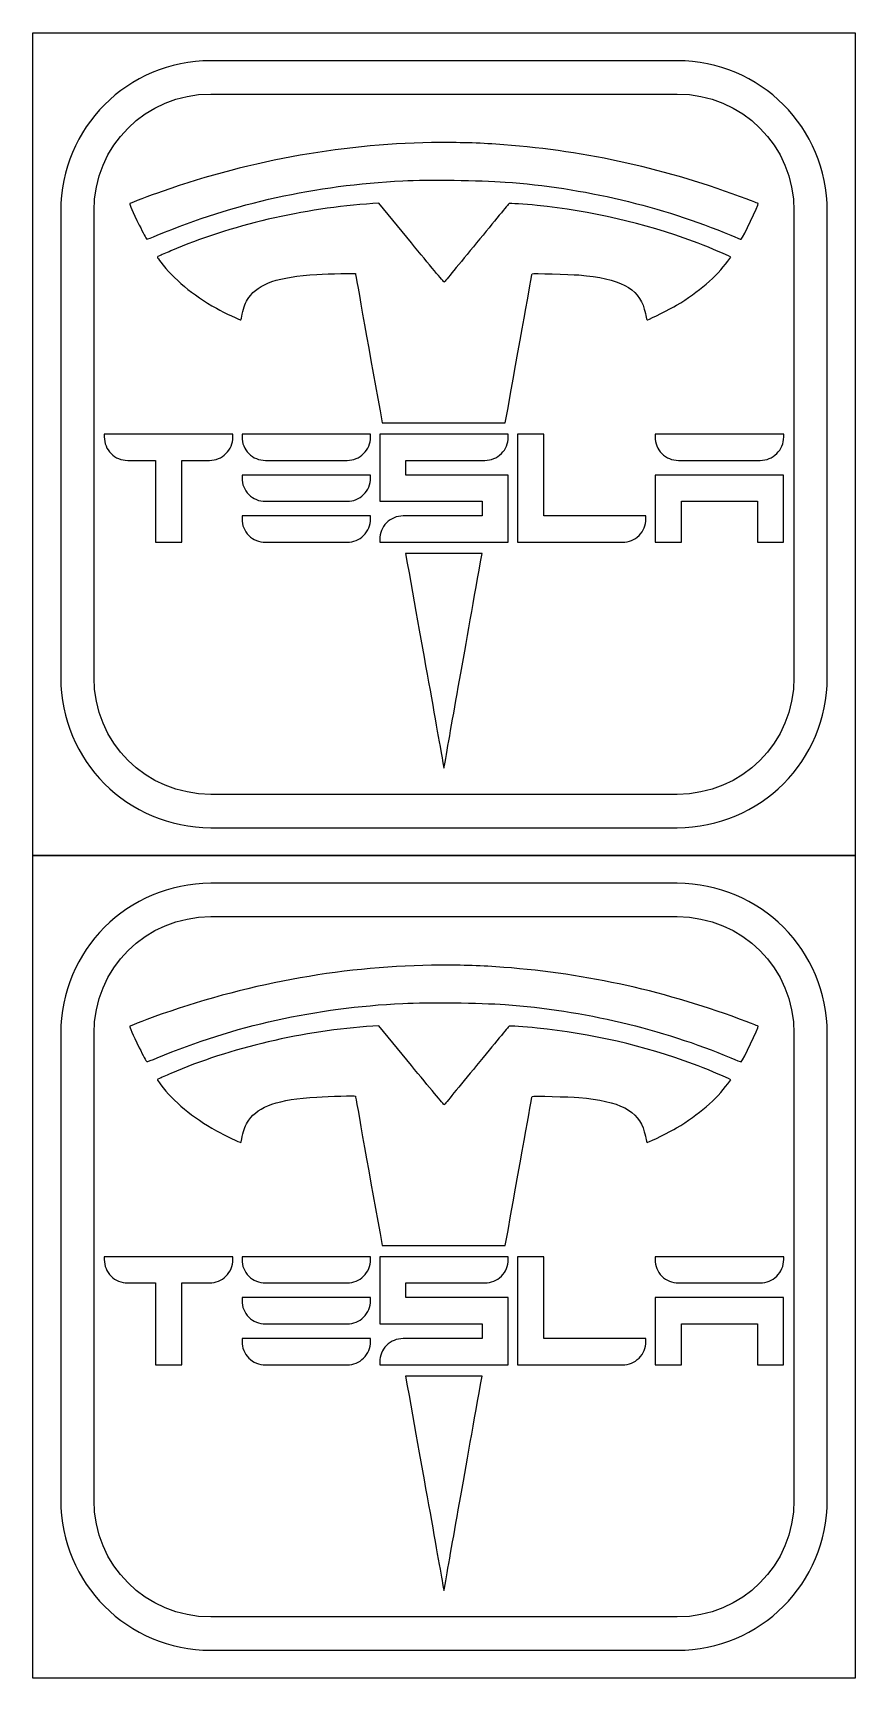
# Model space of a CAD drawing. Extents: x 5 to 145, y 10 to 290.
import ezdxf

# ---------------------------------------------------------------- set-up
doc = ezdxf.new("R2010")
doc.units = 0
doc.layers.add('Ebene_1', color=7, linetype='CONTINUOUS')

msp = doc.modelspace()

# ---------------------------------------------------------------- linework, layer by layer
at = {"layer": 'Ebene_1', "color": 7}
for points in [[(5.290988, 289.997935), (145.291268, 289.997935), (145.291268, 149.997627), (5.290988, 149.997627)], [(35.562731, 279.588686)], [(74.636013, 271.340582)], [(111.237924, 214.750318), (111.237924, 203.310241), (111.731001, 203.310241), (115.706828, 203.310241), (115.706828, 210.27857), (128.657346, 210.27857), (128.657346, 203.310241), (133.126251, 203.310241), (133.126251, 214.750318)], [(5.290988, 149.998935), (145.291268, 149.998935), (145.291268, 9.998627), (5.290988, 9.998627)], [(35.562731, 139.589686)], [(74.636013, 131.341582)], [(111.237924, 74.751318), (111.237924, 63.311241), (111.731001, 63.311241), (115.706828, 63.311241), (115.706828, 70.27957), (128.657346, 70.27957), (128.657346, 63.311241), (133.126251, 63.311241), (133.126251, 74.751318)]]:
    msp.add_lwpolyline(points, close=True, dxfattribs=at)
for points in [[(115.019525, 285.265284), (35.562731, 285.265284)], [(35.562731, 279.588686), (115.019525, 279.588686)], [(64.18788, 261.004183), (63.155325, 260.940633)], [(69.729253, 254.251357), (64.18788, 261.004183)], [(10.024742, 259.725046), (10.024742, 180.27053)], [(15.699091, 180.27053), (15.699091, 259.725046)], [(134.88315, 259.725046), (134.88315, 180.27053)], [(140.557514, 180.27053), (140.557514, 259.725046)], [(123.616529, 251.156116), (124.114104, 251.83964), (123.728249, 252.0365)], [(17.45586, 221.718662), (17.45586, 221.22557)], [(39.347162, 221.225439), (39.347162, 221.718531), (17.45586, 221.718662)], [(40.899954, 221.718662), (40.899954, 221.22557)], [(62.79127, 221.225439), (62.79127, 221.718531), (40.899954, 221.718662)], [(64.346892, 221.718662), (64.346892, 210.27857), (81.766315, 210.27857), (81.766315, 207.781989), (68.322719, 207.781989)], [(86.235219, 221.22557), (86.235219, 221.718662), (64.346892, 221.718662)], [(64.762121, 223.612273), (85.733864, 223.612273)], [(87.790986, 221.718662), (87.790986, 203.310241), (88.284063, 203.310241), (105.703486, 203.310241)], [(109.682157, 207.288897), (109.682157, 207.781989), (92.262734, 207.781989), (92.262734, 221.718662), (87.790986, 221.718662)], [(111.237924, 221.718662), (111.237924, 221.22557)], [(133.126396, 221.225439), (133.126396, 221.718531), (111.237924, 221.718662)], [(18.600716, 218.4031), (18.603617, 218.400198), (18.606519, 218.397296)], [(42.047653, 218.4031), (42.050555, 218.400198), (42.053457, 218.397296)], [(112.382779, 218.4031), (112.385681, 218.400198), (112.388583, 218.397296)], [(21.431818, 217.246768), (26.16428, 217.246768), (26.16428, 203.31011), (26.657358, 203.31011), (30.636028, 203.31011), (30.636028, 217.246768), (35.368491, 217.246768)], [(44.87877, 217.246768), (58.815443, 217.246768)], [(64.346892, 203.803318), (64.346892, 203.310241), (64.839969, 203.310241), (86.235219, 203.310241), (86.235219, 214.750318), (68.815797, 214.750318), (68.815797, 217.246899), (82.259392, 217.246899)], [(115.213896, 217.246768), (129.150569, 217.246768)], [(40.899954, 214.750318), (40.899954, 214.257241)], [(62.79127, 214.257183), (62.79127, 214.75026), (40.899954, 214.750318)], [(42.047653, 211.434771), (42.050555, 211.431869), (42.053457, 211.431869)], [(44.87877, 210.278512), (58.815443, 210.278512)], [(40.899954, 207.781989), (40.899954, 207.288897)], [(62.79127, 207.288825), (62.79127, 207.781916), (40.899954, 207.781989)], [(42.047653, 204.466428), (42.050555, 204.463526), (42.053457, 204.463526)], [(44.87877, 203.310168), (58.815443, 203.310168)], [(81.775666, 201.411275), (68.738978, 201.411275)], [(75.221122, 165.222344), (75.286268, 164.878145), (75.364181, 165.320789)], [(115.019525, 160.40689), (35.562731, 160.40689)], [(35.562731, 154.730277), (115.019525, 154.730277)], [(115.019525, 145.266284), (35.562731, 145.266284)], [(35.562731, 139.589686), (115.019525, 139.589686)], [(64.18788, 121.005183), (63.155325, 120.941633)], [(69.729253, 114.252357), (64.18788, 121.005183)], [(10.024742, 119.726046), (10.024742, 40.27153)], [(15.699091, 40.27153), (15.699091, 119.726046)], [(134.88315, 119.726046), (134.88315, 40.27153)], [(140.557514, 40.27153), (140.557514, 119.726046)], [(123.616529, 111.157116), (124.114104, 111.84064), (123.728249, 112.0375)], [(17.45586, 81.719662), (17.45586, 81.22657)], [(39.347162, 81.226439), (39.347162, 81.719531), (17.45586, 81.719662)], [(40.899954, 81.719662), (40.899954, 81.22657)], [(62.79127, 81.226439), (62.79127, 81.719531), (40.899954, 81.719662)], [(64.346892, 81.719662), (64.346892, 70.27957), (81.766315, 70.27957), (81.766315, 67.782989), (68.322719, 67.782989)], [(86.235219, 81.22657), (86.235219, 81.719662), (64.346892, 81.719662)], [(64.762121, 83.613273), (85.733864, 83.613273)], [(87.790986, 81.719662), (87.790986, 63.311241), (88.284063, 63.311241), (105.703486, 63.311241)], [(109.682157, 67.289897), (109.682157, 67.782989), (92.262734, 67.782989), (92.262734, 81.719662), (87.790986, 81.719662)], [(111.237924, 81.719662), (111.237924, 81.22657)], [(133.126396, 81.226439), (133.126396, 81.719531), (111.237924, 81.719662)], [(18.600716, 78.4041), (18.603617, 78.401198), (18.606519, 78.398296)], [(42.047653, 78.4041), (42.050555, 78.401198), (42.053457, 78.398296)], [(112.382779, 78.4041), (112.385681, 78.401198), (112.388583, 78.398296)], [(21.431818, 77.247768), (26.16428, 77.247768), (26.16428, 63.31111), (26.657358, 63.31111), (30.636028, 63.31111), (30.636028, 77.247768), (35.368491, 77.247768)], [(44.87877, 77.247768), (58.815443, 77.247768)], [(64.346892, 63.804318), (64.346892, 63.311241), (64.839969, 63.311241), (86.235219, 63.311241), (86.235219, 74.751318), (68.815797, 74.751318), (68.815797, 77.247899), (82.259392, 77.247899)], [(115.213896, 77.247768), (129.150569, 77.247768)], [(40.899954, 74.751318), (40.899954, 74.258241)], [(62.79127, 74.258183), (62.79127, 74.75126), (40.899954, 74.751318)], [(42.047653, 71.435771), (42.050555, 71.432869), (42.053457, 71.432869)], [(44.87877, 70.279512), (58.815443, 70.279512)], [(40.899954, 67.782989), (40.899954, 67.289897)], [(62.79127, 67.289825), (62.79127, 67.782916), (40.899954, 67.782989)], [(42.047653, 64.467428), (42.050555, 64.464526), (42.053457, 64.464526)], [(44.87877, 63.311168), (58.815443, 63.311168)], [(81.775666, 61.412275), (68.738978, 61.412275)], [(75.221122, 25.223344), (75.286268, 24.879145), (75.364181, 25.321789)], [(115.019525, 20.40789), (35.562731, 20.40789)], [(35.562731, 14.731277), (115.019525, 14.731277)]]:
    msp.add_lwpolyline(points, dxfattribs=at)
for points in [[(35.562731, 285.265284), (21.463107, 285.265284), (10.024742, 273.824685), (10.024742, 259.725046)], [(140.557514, 259.725046), (140.557514, 273.824685), (129.119164, 285.265284), (115.019525, 285.265284)], [(15.699091, 259.725046), (15.699091, 270.778702), (24.509089, 279.588686), (35.562731, 279.588686)], [(115.019525, 279.588686), (126.073152, 279.588686), (134.88315, 270.778702), (134.88315, 259.725046)], [(74.636013, 271.340582), (58.860965, 271.252511), (42.665139, 268.42521), (27.317239, 263.031234)], [(85.474195, 270.961981), (81.89419, 271.23555), (78.276404, 271.360923), (74.636013, 271.340582)], [(126.914056, 261.687097), (113.213766, 266.858604), (99.754965, 269.870766), (85.474195, 270.961981)], [(26.45254, 255.561224), (39.634086, 261.048305), (53.349727, 264.086554), (68.257726, 264.821599)], [(68.257726, 264.821599), (72.559601, 265.033722), (81.443668, 264.932014), (85.719964, 264.621722)], [(85.719964, 264.621722), (99.030221, 263.656257), (112.371846, 260.504649), (124.114699, 255.552156)], [(21.779492, 260.93895), (21.69621, 260.855667), (22.241375, 259.628256), (23.412245, 257.26584)], [(27.317239, 263.031234), (25.302244, 262.323089), (21.864893, 261.024263), (21.779492, 260.93895)], [(63.155325, 260.940633), (51.591195, 260.228903), (38.705692, 257.213883), (28.792393, 252.901198)], [(86.36546, 260.941822), (86.309745, 260.907291), (83.824278, 257.905866), (80.842208, 254.271888)], [(91.127912, 260.634491), (88.961573, 260.853404), (86.48162, 261.01357), (86.36546, 260.941822)], [(117.772627, 254.495923), (109.438759, 257.597431), (100.263611, 259.711001), (91.127912, 260.634491)], [(125.902641, 254.883722), (126.180215, 255.117376), (128.919736, 260.83595), (128.807697, 260.948018)], [(128.807697, 260.948018), (128.786368, 260.969346), (127.934089, 261.302098), (126.914056, 261.687097)], [(23.412245, 257.26584), (24.038052, 256.003157), (24.606997, 254.948403), (24.67606, 254.921779)], [(24.67606, 254.921779), (24.745123, 254.895228), (25.544372, 255.183204), (26.45254, 255.561224)], [(124.114699, 255.552156), (125.061041, 255.153054), (125.865382, 254.852411), (125.902641, 254.883722)], [(26.850466, 252.06427), (26.647702, 251.980407), (26.481515, 251.876754), (26.481515, 251.834228)], [(28.792393, 252.901198), (27.927158, 252.524789), (27.053246, 252.148176), (26.850466, 252.06427)], [(75.345523, 247.582017), (75.304317, 247.536604), (72.776977, 250.537608), (69.729253, 254.251357)], [(80.842208, 254.271888), (77.860182, 250.637895), (75.386758, 247.627358), (75.345523, 247.582017)], [(123.728249, 252.0365), (122.903117, 252.457438), (119.739466, 253.763939), (117.772627, 254.495923)], [(26.481515, 251.834228), (26.481515, 251.791717), (26.743767, 251.409286), (27.064215, 250.984024)], [(27.064215, 250.984024), (29.245411, 248.089372), (32.451893, 245.434279), (36.535958, 243.141435)], [(114.903234, 243.646235), (118.65478, 245.888167), (121.684164, 248.499355), (123.616529, 251.156116)], [(42.057396, 244.949312), (43.687566, 247.346027), (47.060671, 248.49464), (53.618392, 248.885703)], [(53.618392, 248.885703), (55.821976, 249.017156), (60.205596, 249.128078), (60.205596, 249.052341)], [(60.205596, 249.052341), (60.205596, 249.036235), (62.853072, 234.276795), (64.762121, 223.612273)], [(85.733864, 223.612273), (88.190806, 237.379349), (90.266493, 248.990096), (90.282525, 249.007667)], [(90.282525, 249.007667), (90.36247, 249.095157), (96.726031, 248.928592), (98.256146, 248.79875)], [(98.256146, 248.79875), (105.283338, 248.202383), (108.357585, 246.599896), (109.398076, 242.991672)], [(40.943329, 242.151755), (41.205625, 243.435737), (41.456371, 244.065664), (42.057396, 244.949312)], [(109.990439, 241.180791), (110.456123, 241.315871), (113.871449, 243.029657), (114.903234, 243.646235)], [(36.535958, 243.141435), (37.90138, 242.374846), (40.626813, 241.08033), (40.706628, 241.160261)], [(40.706628, 241.160261), (40.730423, 241.184056), (40.836775, 241.630051), (40.943329, 242.151755)], [(109.398076, 242.991672), (109.530254, 242.533489), (109.669773, 241.924948), (109.70844, 241.63909)], [(109.70844, 241.63909), (109.772425, 241.166804), (109.798251, 241.125047), (109.990439, 241.180791)], [(17.45586, 221.22557), (17.45586, 220.149038), (17.849333, 219.174767), (18.600716, 218.4031)], [(38.162624, 218.394467), (38.938121, 219.14955), (39.347162, 220.129843), (39.347162, 221.225439)], [(40.899954, 221.22557), (40.899954, 220.149038), (41.29627, 219.174767), (42.047653, 218.4031)], [(61.606733, 218.394467), (62.382229, 219.14955), (62.79127, 220.129843), (62.79127, 221.225439)], [(85.053525, 218.394598), (85.829022, 219.14968), (86.235219, 220.129973), (86.235219, 221.22557)], [(111.237924, 221.22557), (111.237924, 220.149038), (111.631396, 219.174767), (112.382779, 218.4031)], [(131.944702, 218.394467), (132.720199, 219.14955), (133.126396, 220.129843), (133.126396, 221.225439)], [(18.606519, 218.397296), (19.362762, 217.641053), (20.339268, 217.246768), (21.431818, 217.246768)], [(35.368491, 217.246768), (36.429077, 217.246768), (37.39251, 217.644608), (38.162624, 218.394467)], [(42.053457, 218.397296), (42.8097, 217.641053), (43.786206, 217.246768), (44.87877, 217.246768)], [(58.815443, 217.246768), (59.876029, 217.246768), (60.836619, 217.644608), (61.606733, 218.394467)], [(82.259392, 217.246899), (83.319978, 217.246899), (84.283411, 217.644738), (85.053525, 218.394598)], [(112.388583, 218.397296), (113.144826, 217.641053), (114.121346, 217.246768), (115.213896, 217.246768)], [(129.150569, 217.246768), (130.211169, 217.246768), (131.174573, 217.644608), (131.944702, 218.394467)], [(40.899954, 214.257241), (40.899954, 213.180709), (41.29627, 212.206438), (42.047653, 211.434771)], [(61.606733, 211.426211), (62.382229, 212.181293), (62.79127, 213.161586), (62.79127, 214.257183)], [(42.053457, 211.431869), (42.8097, 210.675626), (43.786206, 210.278512), (44.87877, 210.278512)], [(58.815443, 210.278512), (59.876029, 210.278512), (60.836619, 210.676351), (61.606733, 211.426211)], [(40.899954, 207.288897), (40.899954, 206.21238), (41.29627, 205.238094), (42.047653, 204.466428)], [(61.606733, 204.457853), (62.382229, 205.212935), (62.79127, 206.193243), (62.79127, 207.288825)], [(68.322719, 207.781989), (67.243083, 207.781989), (66.268042, 207.373746), (65.497406, 206.603125)], [(108.497619, 204.457925), (109.273102, 205.213008), (109.682157, 206.193315), (109.682157, 207.288897)], [(42.053457, 204.463526), (42.8097, 203.707268), (43.786206, 203.310168), (44.87877, 203.310168)], [(58.815443, 203.310168), (59.876029, 203.310168), (60.836619, 203.707993), (61.606733, 204.457853)], [(65.497406, 206.603125), (64.742729, 205.848448), (64.346892, 204.87985), (64.346892, 203.803318)], [(105.703486, 203.310241), (106.764086, 203.310241), (107.727505, 203.708066), (108.497619, 204.457925)], [(68.738978, 201.411275), (71.906997, 183.727454), (75.146661, 165.615077), (75.221122, 165.222344)], [(75.364181, 165.320789), (76.400465, 171.207914), (79.043268, 186.068453), (81.775666, 201.411275)], [(10.024742, 180.27053), (10.024742, 166.170891), (21.463107, 154.730277), (35.562731, 154.730277)], [(35.562731, 160.40689), (24.509089, 160.40689), (15.699091, 169.216859), (15.699091, 180.27053)], [(115.019525, 154.730277), (129.119164, 154.730277), (140.557514, 166.170891), (140.557514, 180.27053)], [(134.88315, 180.27053), (134.88315, 169.216859), (126.073152, 160.40689), (115.019525, 160.40689)], [(35.562731, 145.266284), (21.463107, 145.266284), (10.024742, 133.825685), (10.024742, 119.726046)], [(140.557514, 119.726046), (140.557514, 133.825685), (129.119164, 145.266284), (115.019525, 145.266284)], [(15.699091, 119.726046), (15.699091, 130.779702), (24.509089, 139.589686), (35.562731, 139.589686)], [(115.019525, 139.589686), (126.073152, 139.589686), (134.88315, 130.779702), (134.88315, 119.726046)], [(74.636013, 131.341582), (58.860965, 131.253511), (42.665139, 128.42621), (27.317239, 123.032234)], [(85.474195, 130.962981), (81.89419, 131.23655), (78.276404, 131.361923), (74.636013, 131.341582)], [(126.914056, 121.688097), (113.213766, 126.859604), (99.754965, 129.871766), (85.474195, 130.962981)], [(26.45254, 115.562224), (39.634086, 121.049305), (53.349727, 124.087554), (68.257726, 124.822599)], [(68.257726, 124.822599), (72.559601, 125.034722), (81.443668, 124.933014), (85.719964, 124.622722)], [(85.719964, 124.622722), (99.030221, 123.657257), (112.371846, 120.505649), (124.114699, 115.553156)], [(21.779492, 120.93995), (21.69621, 120.856667), (22.241375, 119.629256), (23.412245, 117.26684)], [(27.317239, 123.032234), (25.302244, 122.324089), (21.864893, 121.025263), (21.779492, 120.93995)], [(63.155325, 120.941633), (51.591195, 120.229903), (38.705692, 117.214883), (28.792393, 112.902198)], [(86.36546, 120.942822), (86.309745, 120.908291), (83.824278, 117.906866), (80.842208, 114.272888)], [(91.127912, 120.635491), (88.961573, 120.854404), (86.48162, 121.01457), (86.36546, 120.942822)], [(117.772627, 114.496923), (109.438759, 117.598431), (100.263611, 119.712001), (91.127912, 120.635491)], [(125.902641, 114.884722), (126.180215, 115.118376), (128.919736, 120.83695), (128.807697, 120.949018)], [(128.807697, 120.949018), (128.786368, 120.970346), (127.934089, 121.303098), (126.914056, 121.688097)], [(23.412245, 117.26684), (24.038052, 116.004157), (24.606997, 114.949403), (24.67606, 114.922779)], [(24.67606, 114.922779), (24.745123, 114.896228), (25.544372, 115.184204), (26.45254, 115.562224)], [(124.114699, 115.553156), (125.061041, 115.154054), (125.865382, 114.853411), (125.902641, 114.884722)], [(26.850466, 112.06527), (26.647702, 111.981407), (26.481515, 111.877754), (26.481515, 111.835228)], [(28.792393, 112.902198), (27.927158, 112.525789), (27.053246, 112.149176), (26.850466, 112.06527)], [(75.345523, 107.583017), (75.304317, 107.537604), (72.776977, 110.538608), (69.729253, 114.252357)], [(80.842208, 114.272888), (77.860182, 110.638895), (75.386758, 107.628358), (75.345523, 107.583017)], [(123.728249, 112.0375), (122.903117, 112.458438), (119.739466, 113.764939), (117.772627, 114.496923)], [(26.481515, 111.835228), (26.481515, 111.792717), (26.743767, 111.410286), (27.064215, 110.985024)], [(27.064215, 110.985024), (29.245411, 108.090372), (32.451893, 105.435279), (36.535958, 103.142435)], [(114.903234, 103.647235), (118.65478, 105.889167), (121.684164, 108.500355), (123.616529, 111.157116)], [(42.057396, 104.950312), (43.687566, 107.347027), (47.060671, 108.49564), (53.618392, 108.886703)], [(53.618392, 108.886703), (55.821976, 109.018156), (60.205596, 109.129078), (60.205596, 109.053341)], [(60.205596, 109.053341), (60.205596, 109.037235), (62.853072, 94.277795), (64.762121, 83.613273)], [(85.733864, 83.613273), (88.190806, 97.380349), (90.266493, 108.991096), (90.282525, 109.008667)], [(90.282525, 109.008667), (90.36247, 109.096157), (96.726031, 108.929592), (98.256146, 108.79975)], [(98.256146, 108.79975), (105.283338, 108.203383), (108.357585, 106.600896), (109.398076, 102.992672)], [(40.943329, 102.152755), (41.205625, 103.436737), (41.456371, 104.066664), (42.057396, 104.950312)], [(109.990439, 101.181791), (110.456123, 101.316871), (113.871449, 103.030657), (114.903234, 103.647235)], [(36.535958, 103.142435), (37.90138, 102.375846), (40.626813, 101.08133), (40.706628, 101.161261)], [(40.706628, 101.161261), (40.730423, 101.185056), (40.836775, 101.631051), (40.943329, 102.152755)], [(109.398076, 102.992672), (109.530254, 102.534489), (109.669773, 101.925948), (109.70844, 101.64009)], [(109.70844, 101.64009), (109.772425, 101.167804), (109.798251, 101.126047), (109.990439, 101.181791)], [(17.45586, 81.22657), (17.45586, 80.150038), (17.849333, 79.175767), (18.600716, 78.4041)], [(38.162624, 78.395467), (38.938121, 79.15055), (39.347162, 80.130843), (39.347162, 81.226439)], [(40.899954, 81.22657), (40.899954, 80.150038), (41.29627, 79.175767), (42.047653, 78.4041)], [(61.606733, 78.395467), (62.382229, 79.15055), (62.79127, 80.130843), (62.79127, 81.226439)], [(85.053525, 78.395598), (85.829022, 79.15068), (86.235219, 80.130973), (86.235219, 81.22657)], [(111.237924, 81.22657), (111.237924, 80.150038), (111.631396, 79.175767), (112.382779, 78.4041)], [(131.944702, 78.395467), (132.720199, 79.15055), (133.126396, 80.130843), (133.126396, 81.226439)], [(18.606519, 78.398296), (19.362762, 77.642053), (20.339268, 77.247768), (21.431818, 77.247768)], [(35.368491, 77.247768), (36.429077, 77.247768), (37.39251, 77.645608), (38.162624, 78.395467)], [(42.053457, 78.398296), (42.8097, 77.642053), (43.786206, 77.247768), (44.87877, 77.247768)], [(58.815443, 77.247768), (59.876029, 77.247768), (60.836619, 77.645608), (61.606733, 78.395467)], [(82.259392, 77.247899), (83.319978, 77.247899), (84.283411, 77.645738), (85.053525, 78.395598)], [(112.388583, 78.398296), (113.144826, 77.642053), (114.121346, 77.247768), (115.213896, 77.247768)], [(129.150569, 77.247768), (130.211169, 77.247768), (131.174573, 77.645608), (131.944702, 78.395467)], [(40.899954, 74.258241), (40.899954, 73.181709), (41.29627, 72.207438), (42.047653, 71.435771)], [(61.606733, 71.427211), (62.382229, 72.182293), (62.79127, 73.162586), (62.79127, 74.258183)], [(42.053457, 71.432869), (42.8097, 70.676626), (43.786206, 70.279512), (44.87877, 70.279512)], [(58.815443, 70.279512), (59.876029, 70.279512), (60.836619, 70.677351), (61.606733, 71.427211)], [(40.899954, 67.289897), (40.899954, 66.21338), (41.29627, 65.239094), (42.047653, 64.467428)], [(61.606733, 64.458853), (62.382229, 65.213935), (62.79127, 66.194243), (62.79127, 67.289825)], [(68.322719, 67.782989), (67.243083, 67.782989), (66.268042, 67.374746), (65.497406, 66.604125)], [(108.497619, 64.458925), (109.273102, 65.214008), (109.682157, 66.194315), (109.682157, 67.289897)], [(42.053457, 64.464526), (42.8097, 63.708268), (43.786206, 63.311168), (44.87877, 63.311168)], [(58.815443, 63.311168), (59.876029, 63.311168), (60.836619, 63.708993), (61.606733, 64.458853)], [(65.497406, 66.604125), (64.742729, 65.849448), (64.346892, 64.88085), (64.346892, 63.804318)], [(105.703486, 63.311241), (106.764086, 63.311241), (107.727505, 63.709066), (108.497619, 64.458925)], [(68.738978, 61.412275), (71.906997, 43.728454), (75.146661, 25.616077), (75.221122, 25.223344)], [(75.364181, 25.321789), (76.400465, 31.208914), (79.043268, 46.069453), (81.775666, 61.412275)], [(10.024742, 40.27153), (10.024742, 26.171891), (21.463107, 14.731277), (35.562731, 14.731277)], [(35.562731, 20.40789), (24.509089, 20.40789), (15.699091, 29.217859), (15.699091, 40.27153)], [(115.019525, 14.731277), (129.119164, 14.731277), (140.557514, 26.171891), (140.557514, 40.27153)], [(134.88315, 40.27153), (134.88315, 29.217859), (126.073152, 20.40789), (115.019525, 20.40789)]]:
    msp.add_open_spline(points, degree=3, dxfattribs=at)

doc.saveas('drawing.dxf')
